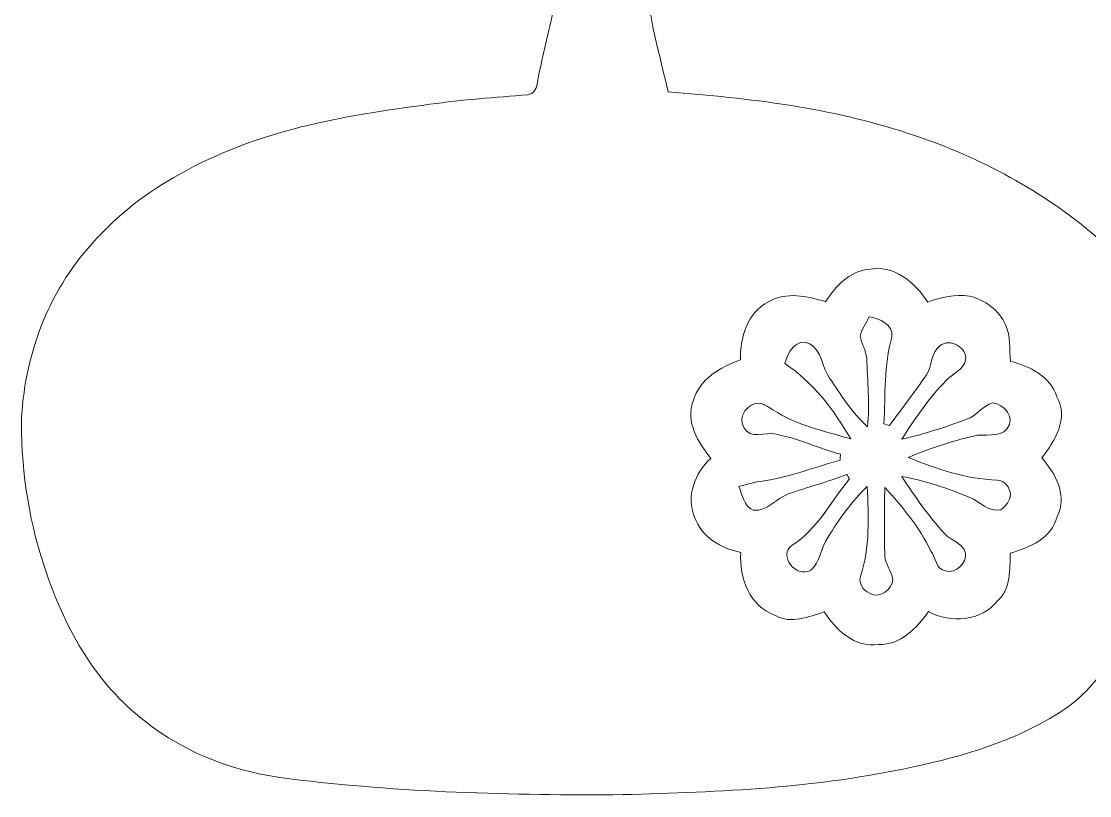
# Model space of a CAD drawing. Header units: centimetres. Extents: x -16.3 to 16.3, y -16 to 16.1.
# Drawn here: x -11.85 to 4.99, y -16 to -3.8 of the extents above; entities that cross this region are included whole.
import ezdxf

# ---------------------------------------------------------------- set-up
doc = ezdxf.new("R2010")
doc.units = ezdxf.units.CM
doc.header["$MEASUREMENT"] = 0
doc.layers.add('Layer 1', color=7, linetype='Continuous')

msp = doc.modelspace()

# ---------------------------------------------------------------- linework, layer by layer
at = {"layer": 'Layer 1', "color": 8, "lineweight": 9}
for points, knots in [([(-3.39397, -1.55031), (-2.89267, -1.16649), (-2.07777, -1.30619), (-1.73556, -1.84135), (-1.73556, -1.84135), (-1.50026, -2.16591), (-1.4551, -2.62381), (-1.64419, -2.98047), (-1.64419, -2.98047), (-1.73591, -3.13887), (-1.85445, -3.27963), (-1.97298, -3.41862), (-1.97298, -3.41862), (-1.91477, -3.92486), (-1.7659, -4.41522), (-1.6583, -4.91228), (-1.6583, -4.91228), (-0.38019, -5.00859), (0.90392, -5.16135), (2.1263, -5.56457), (2.1263, -5.56457), (3.17228, -5.90394), (4.16394, -6.42182), (5.00955, -7.12843), (5.00955, -7.12843), (5.36868, -7.423), (5.64843, -7.80506), (5.86151, -8.21605), (5.86151, -8.21605), (6.17724, -8.86269), (6.16666, -9.60246), (6.17407, -10.30449), (6.17407, -10.30449), (6.16913, -11.3092), (6.0887, -12.3499), (5.64279, -13.26712), (5.64279, -13.26712), (5.37115, -13.82451), (5.02684, -14.39001), (4.47791, -14.71139), (4.47791, -14.71139), (3.78717, -15.14037), (2.99801, -15.38167), (2.20708, -15.54571), (2.20708, -15.54571), (0.70707, -15.87873), (-0.83386, -15.94364), (-2.36456, -15.98421), (-2.36456, -15.98421), (-4.11858, -16.00009), (-5.87754, -15.94788), (-7.61991, -15.73515), (-7.61991, -15.73515), (-8.44681, -15.64096), (-9.26067, -15.34286), (-9.91226, -14.81793), (-9.91226, -14.81793), (-10.66332, -14.24467), (-11.14839, -13.38883), (-11.4479, -12.50583), (-11.4479, -12.50583), (-11.71812, -11.74418), (-11.84512, -10.93632), (-11.84865, -10.12951), (-11.84865, -10.12951), (-11.81232, -9.09692), (-11.43484, -8.06506), (-10.73141, -7.29953), (-10.73141, -7.29953), (-10.33875, -6.85926), (-9.87274, -6.48497), (-9.35133, -6.20804), (-9.35133, -6.20804), (-8.15189, -5.51941), (-6.76407, -5.28094), (-5.41011, -5.10702), (-5.41011, -5.10702), (-4.89786, -5.0347), (-4.38141, -5.00048), (-3.86669, -4.95532), (-3.86669, -4.95532), (-3.67972, -4.93345), (-3.73228, -4.6731), (-3.67231, -4.55033), (-3.67231, -4.55033), (-3.60987, -4.18627), (-3.48569, -3.83173), (-3.44653, -3.46484), (-3.44653, -3.46484), (-3.61481, -3.18403), (-3.89985, -2.93391), (-3.87833, -2.5776), (-3.87833, -2.5776), (-3.92808, -2.17755), (-3.72911, -1.76868), (-3.39397, -1.55031), (-3.39397, -1.55031), (-3.39397, -1.55031), (-3.39397, -1.55031), (-3.39397, -1.55031)], [0, 0, 0, 0, 0.03846154, 0.03846154, 0.03846154, 0.03846154, 0.07692308, 0.07692308, 0.07692308, 0.07692308, 0.11538462, 0.11538462, 0.11538462, 0.11538462, 0.15384615, 0.15384615, 0.15384615, 0.15384615, 0.19230769, 0.19230769, 0.19230769, 0.19230769, 0.23076923, 0.23076923, 0.23076923, 0.23076923, 0.26923077, 0.26923077, 0.26923077, 0.26923077, 0.30769231, 0.30769231, 0.30769231, 0.30769231, 0.34615385, 0.34615385, 0.34615385, 0.34615385, 0.38461538, 0.38461538, 0.38461538, 0.38461538, 0.42307692, 0.42307692, 0.42307692, 0.42307692, 0.46153846, 0.46153846, 0.46153846, 0.46153846, 0.5, 0.5, 0.5, 0.5, 0.53846154, 0.53846154, 0.53846154, 0.53846154, 0.57692308, 0.57692308, 0.57692308, 0.57692308, 0.61538462, 0.61538462, 0.61538462, 0.61538462, 0.65384615, 0.65384615, 0.65384615, 0.65384615, 0.69230769, 0.69230769, 0.69230769, 0.69230769, 0.73076923, 0.73076923, 0.73076923, 0.73076923, 0.76923077, 0.76923077, 0.76923077, 0.76923077, 0.80769231, 0.80769231, 0.80769231, 0.80769231, 0.84615385, 0.84615385, 0.84615385, 0.84615385, 0.88461538, 0.88461538, 0.88461538, 0.88461538, 0.92307692, 0.92307692, 0.92307692, 0.92307692, 1, 1, 1, 1]), ([(1.49624, -7.70911), (1.19144, -7.73909), (0.98224, -7.97863), (0.82314, -8.21711), (0.82314, -8.21711), (0.53703, -8.13103), (0.19766, -8.05305), (-0.07292, -8.22099), (-0.07292, -8.22099), (-0.41123, -8.37938), (-0.52377, -8.78966), (-0.51777, -9.13398), (-0.51777, -9.13398), (-0.83033, -9.24933), (-1.16724, -9.43525), (-1.26143, -9.78238), (-1.26143, -9.78238), (-1.38878, -10.11292), (-1.17994, -10.43467), (-0.98591, -10.6869), (-0.98591, -10.6869), (-1.23391, -10.91409), (-1.38102, -11.28592), (-1.23956, -11.61153), (-1.23956, -11.61153), (-1.13231, -11.92727), (-0.82116, -12.10542), (-0.51001, -12.16857), (-0.51001, -12.16857), (-0.54529, -12.57462), (-0.37208, -13.01488), (0.03362, -13.1634), (0.03362, -13.1634), (0.28656, -13.29958), (0.55573, -13.18351), (0.80409, -13.10237), (0.80409, -13.10237), (0.98647, -13.38918), (1.28633, -13.67387), (1.65569, -13.61743), (1.65569, -13.61743), (2.00494, -13.63225), (2.25929, -13.3599), (2.44521, -13.10131), (2.44521, -13.10131), (2.79904, -13.29005), (3.27635, -13.25336), (3.53952, -12.92739), (3.53952, -12.92739), (3.74978, -12.73372), (3.7272, -12.43809), (3.73249, -12.17951), (3.73249, -12.17951), (4.04294, -12.09343), (4.38125, -11.94738), (4.47439, -11.60483), (4.47439, -11.60483), (4.63913, -11.27851), (4.45322, -10.92362), (4.23062, -10.67985), (4.23062, -10.67985), (4.43629, -10.41174), (4.65924, -10.05755), (4.47086, -9.71429), (4.47086, -9.71429), (4.36467, -9.38868), (4.04294, -9.23522), (3.73743, -9.15726), (3.73743, -9.15726), (3.71909, -8.96535), (3.74766, -8.76002), (3.65947, -8.58329), (3.65947, -8.58329), (3.55928, -8.3494), (3.33385, -8.18783), (3.09185, -8.12962), (3.09185, -8.12962), (2.86854, -8.09822), (2.64382, -8.14443), (2.43568, -8.22346), (2.43568, -8.22346), (2.23142, -7.91407), (1.89805, -7.62373), (1.49624, -7.70911)], [0, 0, 0, 0, 0.04545455, 0.04545455, 0.04545455, 0.04545455, 0.09090909, 0.09090909, 0.09090909, 0.09090909, 0.13636364, 0.13636364, 0.13636364, 0.13636364, 0.18181818, 0.18181818, 0.18181818, 0.18181818, 0.22727273, 0.22727273, 0.22727273, 0.22727273, 0.27272727, 0.27272727, 0.27272727, 0.27272727, 0.31818182, 0.31818182, 0.31818182, 0.31818182, 0.36363636, 0.36363636, 0.36363636, 0.36363636, 0.40909091, 0.40909091, 0.40909091, 0.40909091, 0.45454545, 0.45454545, 0.45454545, 0.45454545, 0.5, 0.5, 0.5, 0.5, 0.54545455, 0.54545455, 0.54545455, 0.54545455, 0.59090909, 0.59090909, 0.59090909, 0.59090909, 0.63636364, 0.63636364, 0.63636364, 0.63636364, 0.68181818, 0.68181818, 0.68181818, 0.68181818, 0.72727273, 0.72727273, 0.72727273, 0.72727273, 0.77272727, 0.77272727, 0.77272727, 0.77272727, 0.81818182, 0.81818182, 0.81818182, 0.81818182, 0.86363636, 0.86363636, 0.86363636, 0.86363636, 0.90909091, 0.90909091, 0.90909091, 0.90909091, 1, 1, 1, 1]), ([(1.50964, -8.45594), (1.6631, -8.48028), (1.90369, -8.57518), (1.86842, -8.77449), (1.86842, -8.77449), (1.73895, -9.21934), (1.76787, -9.68501), (1.74424, -10.14327), (1.74424, -10.14327), (1.76541, -10.14927), (1.80844, -10.16125), (1.82961, -10.16726), (1.82961, -10.16726), (2.02293, -9.90021), (2.22966, -9.64303), (2.41346, -9.36963), (2.41346, -9.36963), (2.50659, -9.2264), (2.4826, -9.01826), (2.62759, -8.90996), (2.62759, -8.90996), (2.78387, -8.78296), (3.05798, -8.93889), (3.03082, -9.13643), (3.03082, -9.13643), (2.99413, -9.29414), (2.82021, -9.35551), (2.71826, -9.46347), (2.71826, -9.46347), (2.45438, -9.74181), (2.22896, -10.05577), (2.02787, -10.3821), (2.02787, -10.3821), (2.37501, -10.30626), (2.71332, -10.19301), (3.04634, -10.07025), (3.04634, -10.07025), (3.20439, -10.01839), (3.29576, -9.85258), (3.45697, -9.81201), (3.45697, -9.81201), (3.63407, -9.82189), (3.82633, -10.05684), (3.68628, -10.21594), (3.68628, -10.21594), (3.56245, -10.37752), (3.32221, -10.2858), (3.15253, -10.33554), (3.15253, -10.33554), (2.80292, -10.41844), (2.45791, -10.52992), (2.12771, -10.67244), (2.12771, -10.67244), (2.57468, -10.85377), (3.04175, -11.01075), (3.52824, -11.02839), (3.52824, -11.02839), (3.64642, -11.02804), (3.7332, -11.14657), (3.73743, -11.25699), (3.73743, -11.25699), (3.73249, -11.35612), (3.66335, -11.44149), (3.58362, -11.49512), (3.58362, -11.49512), (3.38854, -11.53992), (3.26118, -11.36776), (3.09785, -11.30215), (3.09785, -11.30215), (2.75142, -11.15998), (2.39335, -11.03933), (2.0254, -10.96913), (2.0254, -10.96913), (2.22649, -11.28627), (2.44627, -11.59319), (2.69885, -11.87224), (2.69885, -11.87224), (2.80187, -11.9816), (2.98566, -12.0204), (3.03117, -12.17774), (3.03117, -12.17774), (3.04246, -12.33508), (2.88759, -12.51288), (2.71614, -12.45573), (2.71614, -12.45573), (2.56304, -12.44797), (2.55845, -12.23842), (2.48295, -12.14881), (2.48295, -12.14881), (2.30833, -11.77099), (2.03599, -11.4489), (1.75764, -11.14481), (1.75764, -11.14481), (1.75024, -11.50605), (1.74741, -11.8673), (1.75729, -12.22925), (1.75729, -12.22925), (1.76858, -12.35836), (1.86595, -12.46173), (1.88429, -12.58943), (1.88429, -12.58943), (1.87477, -12.75594), (1.66874, -12.90729), (1.51423, -12.81204), (1.51423, -12.81204), (1.41968, -12.76335), (1.3389, -12.65576), (1.37276, -12.54569), (1.37276, -12.54569), (1.5301, -12.09343), (1.49765, -11.60024), (1.48177, -11.12858), (1.48177, -11.12858), (1.238, -11.36494), (1.03374, -11.64328), (0.86018, -11.93468), (0.86018, -11.93468), (0.75011, -12.0959), (0.74447, -12.32168), (0.58677, -12.45114), (0.58677, -12.45114), (0.35288, -12.57462), (0.07137, -12.21408), (0.29714, -12.05321), (0.29714, -12.05321), (0.70037, -11.80697), (0.90357, -11.35894), (1.20202, -11.00934), (1.20202, -11.00934), (1.19108, -10.99276), (1.16921, -10.95925), (1.15863, -10.94267), (1.15863, -10.94267), (0.85453, -11.05697), (0.53985, -11.14058), (0.23329, -11.24711), (0.23329, -11.24711), (0.04103, -11.31838), (-0.0895, -11.5244), (-0.31528, -11.50394), (-0.31528, -11.50394), (-0.46168, -11.44538), (-0.48955, -11.25346), (-0.54353, -11.12999), (-0.54353, -11.12999), (-0.40347, -11.08978), (-0.26271, -11.05344), (-0.11737, -11.03615), (-0.11737, -11.03615), (0.28303, -10.97089), (0.66227, -10.82131), (1.05315, -10.71689), (1.05315, -10.71689), (1.05421, -10.69255), (1.05703, -10.64457), (1.05809, -10.62023), (1.05809, -10.62023), (0.71624, -10.52851), (0.39204, -10.37399), (0.04491, -10.30379), (0.04491, -10.30379), (-0.12337, -10.26604), (-0.36678, -10.39198), (-0.46274, -10.20078), (-0.46274, -10.20078), (-0.57245, -10.02192), (-0.39959, -9.80884), (-0.21403, -9.81625), (-0.21403, -9.81625), (-0.13677, -9.83106), (-0.07257, -9.88045), (-0.00624, -9.92067), (-0.00624, -9.92067), (0.36452, -10.16268), (0.80126, -10.25616), (1.22036, -10.37858), (1.22036, -10.37858), (0.95649, -9.92101), (0.62629, -9.48499), (0.18073, -9.19183), (0.18073, -9.19183), (0.22588, -9.02426), (0.35606, -8.77943), (0.57654, -8.87892), (0.57654, -8.87892), (0.76457, -8.99074), (0.7674, -9.25321), (0.88734, -9.42043), (0.88734, -9.42043), (1.06796, -9.68925), (1.244, -9.97218), (1.48706, -10.19054), (1.48706, -10.19054), (1.51846, -9.8293), (1.4853, -9.46559), (1.47189, -9.10469), (1.47189, -9.10469), (1.46343, -8.98192), (1.38758, -8.87751), (1.36853, -8.75791), (1.36853, -8.75791), (1.39464, -8.64926), (1.46449, -8.55613), (1.50964, -8.45594)], [0, 0, 0, 0, 0.01923077, 0.01923077, 0.01923077, 0.01923077, 0.03846154, 0.03846154, 0.03846154, 0.03846154, 0.05769231, 0.05769231, 0.05769231, 0.05769231, 0.07692308, 0.07692308, 0.07692308, 0.07692308, 0.09615385, 0.09615385, 0.09615385, 0.09615385, 0.11538462, 0.11538462, 0.11538462, 0.11538462, 0.13461538, 0.13461538, 0.13461538, 0.13461538, 0.15384615, 0.15384615, 0.15384615, 0.15384615, 0.17307692, 0.17307692, 0.17307692, 0.17307692, 0.19230769, 0.19230769, 0.19230769, 0.19230769, 0.21153846, 0.21153846, 0.21153846, 0.21153846, 0.23076923, 0.23076923, 0.23076923, 0.23076923, 0.25, 0.25, 0.25, 0.25, 0.26923077, 0.26923077, 0.26923077, 0.26923077, 0.28846154, 0.28846154, 0.28846154, 0.28846154, 0.30769231, 0.30769231, 0.30769231, 0.30769231, 0.32692308, 0.32692308, 0.32692308, 0.32692308, 0.34615385, 0.34615385, 0.34615385, 0.34615385, 0.36538462, 0.36538462, 0.36538462, 0.36538462, 0.38461538, 0.38461538, 0.38461538, 0.38461538, 0.40384615, 0.40384615, 0.40384615, 0.40384615, 0.42307692, 0.42307692, 0.42307692, 0.42307692, 0.44230769, 0.44230769, 0.44230769, 0.44230769, 0.46153846, 0.46153846, 0.46153846, 0.46153846, 0.48076923, 0.48076923, 0.48076923, 0.48076923, 0.5, 0.5, 0.5, 0.5, 0.51923077, 0.51923077, 0.51923077, 0.51923077, 0.53846154, 0.53846154, 0.53846154, 0.53846154, 0.55769231, 0.55769231, 0.55769231, 0.55769231, 0.57692308, 0.57692308, 0.57692308, 0.57692308, 0.59615385, 0.59615385, 0.59615385, 0.59615385, 0.61538462, 0.61538462, 0.61538462, 0.61538462, 0.63461538, 0.63461538, 0.63461538, 0.63461538, 0.65384615, 0.65384615, 0.65384615, 0.65384615, 0.67307692, 0.67307692, 0.67307692, 0.67307692, 0.69230769, 0.69230769, 0.69230769, 0.69230769, 0.71153846, 0.71153846, 0.71153846, 0.71153846, 0.73076923, 0.73076923, 0.73076923, 0.73076923, 0.75, 0.75, 0.75, 0.75, 0.76923077, 0.76923077, 0.76923077, 0.76923077, 0.78846154, 0.78846154, 0.78846154, 0.78846154, 0.80769231, 0.80769231, 0.80769231, 0.80769231, 0.82692308, 0.82692308, 0.82692308, 0.82692308, 0.84615385, 0.84615385, 0.84615385, 0.84615385, 0.86538462, 0.86538462, 0.86538462, 0.86538462, 0.88461538, 0.88461538, 0.88461538, 0.88461538, 0.90384615, 0.90384615, 0.90384615, 0.90384615, 0.92307692, 0.92307692, 0.92307692, 0.92307692, 0.94230769, 0.94230769, 0.94230769, 0.94230769, 0.96153846, 0.96153846, 0.96153846, 0.96153846, 1, 1, 1, 1])]:
    msp.add_open_spline(points, degree=3, knots=knots, dxfattribs=at)

doc.saveas('drawing.dxf')
